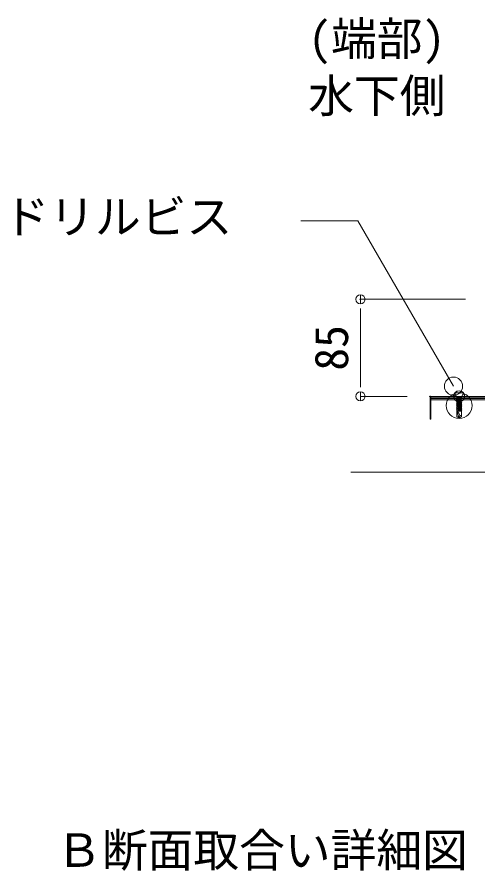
# Model space of a CAD drawing. Units: millimetres, scale not verified. Extents: x -3947 to 3947, y -2774 to 2774.
# Drawn here: x 967 to 1370, y 1312 to 2060 of the extents above; entities that cross this region are included whole.
import ezdxf
from ezdxf.enums import TextEntityAlignment as Align

# ---------------------------------------------------------------- set-up
doc = ezdxf.new("R2010")
doc.units = ezdxf.units.MM
doc.header["$LTSCALE"] = 2
doc.header["$PDMODE"] = 32
doc.header["$PDSIZE"] = 0.4
for name, color, linetype, lineweight in [('0-0_0', 7, 'Continuous', 20), ('0-3_MOJI', 7, 'Continuous', 18), ('0-4_sunpo', 7, 'Continuous', 20), ('0-6_KANAMONO', 4, 'Continuous', 18), ('0-7_KANAMONO_SCREW', 4, 'Continuous', 18)]:
    doc.layers.add(name, color=color, linetype=linetype, lineweight=lineweight)
doc.layers.add('0-2_DEFPOINTS', color=7, linetype='Continuous')
doc.styles.add('ＭＳ ゴシック', font='')
doc.styles.get('ＭＳ ゴシック').set_extended_font_data('MS Gothic')

# ---------------------------------------------------------------- blocks, each defined once
blk = doc.blocks.new('sd-n19')
at = {"layer": '0-7_KANAMONO_SCREW'}
for p, q in [((-3.75, 0), (3.75, 0)), ((-2.4, -0.5), (1.6, 0)), ((-1.9, -1), (2.009, 0)), ((-1.9, 0), (-1.9, -0.372)), ((-2.4, -1.7), (1.9, -0.6)), ((-2.4, -1.7), (2.4, -1.1)), ((-1.9, -2.2), (-2.4, -1.7)), ((-2.4, -2.9), (1.9, -1.8)), ((-2.4, -2.9), (2.4, -2.3)), ((-1.9, -3.4), (-2.4, -2.9)), ((-2.4, -4.1), (1.9, -3)), ((-2.4, -4.1), (2.4, -3.5)), ((-1.9, -4.6), (-2.4, -4.1)), ((-2.4, -5.3), (1.9, -4.2)), ((-2.4, -5.3), (2.4, -4.7)), ((-1.9, -5.8), (-2.4, -5.3)), ((-2.4, -6.5), (1.9, -5.4)), ((-2.4, -6.5), (2.4, -5.9)), ((-1.9, -7), (-2.4, -6.5)), ((-2.4, -7.7), (1.9, -6.6)), ((-2.4, -7.7), (2.4, -7.1)), ((-1.9, -1), (-1.9, -1.572)), ((-1.9, -2.2), (2.4, -1.1)), ((-1.9, -2.2), (-1.9, -2.772)), ((-1.9, -3.4), (2.4, -2.3)), ((-1.9, -3.4), (-1.9, -3.972)), ((-1.9, -4.6), (2.4, -3.5)), ((-1.9, -4.6), (-1.9, -5.172)), ((-1.9, -5.8), (2.4, -4.7)), ((-1.9, -5.8), (-1.9, -6.372)), ((-1.9, -7), (2.4, -5.9)), ((-1.9, -7), (-1.9, -7.572)), ((-1.9, -8.2), (2.4, -7.1)), ((1.9, -0.028), (1.9, -0.6)), ((2.4, -1.1), (1.9, -0.6)), ((1.9, -1.228), (1.9, -1.8)), ((2.4, -2.3), (1.9, -1.8)), ((1.9, -2.428), (1.9, -3)), ((2.4, -3.5), (1.9, -3)), ((1.9, -3.628), (1.9, -4.2)), ((2.4, -4.7), (1.9, -4.2)), ((1.9, -4.828), (1.9, -5.4)), ((2.4, -5.9), (1.9, -5.4)), ((1.9, -6.028), (1.9, -6.6)), ((2.4, -7.1), (1.9, -6.6)), ((1.9, -7.228), (1.9, -7.8)), ((-1.9, -8.2), (-2.4, -7.7)), ((-2.4, -8.9), (1.9, -7.8)), ((-2.4, -8.9), (2.4, -8.3)), ((-1.9, -9.4), (-2.4, -8.9)), ((-2.4, -10.1), (1.9, -9)), ((-2.4, -10.1), (2.4, -9.5)), ((-1.9, -10.6), (-2.4, -10.1)), ((-2.4, -11.3), (1.9, -10.2)), ((-2.4, -11.3), (2.4, -10.7)), ((-1.9, -11.8), (-2.4, -11.3)), ((-2.4, -12.5), (1.9, -11.4)), ((-2.4, -12.5), (2.4, -11.9)), ((-1.9, -13), (-2.4, -12.5)), ((2.15, -13), (-2.15, -13)), ((-2.15, -17.495), (-2.15, -13)), ((-1.9, -8.2), (-1.9, -8.772)), ((-1.9, -9.4), (2.4, -8.3)), ((-1.9, -9.4), (-1.9, -9.972)), ((-1.9, -10.6), (2.4, -9.5)), ((-1.9, -10.6), (-1.9, -11.172)), ((-1.9, -11.8), (2.4, -10.7)), ((-1.9, -11.8), (-1.9, -12.372)), ((-1.9, -13), (2.4, -11.9)), ((0, -19), (2.15, -13)), ((2.4, -8.3), (1.9, -7.8)), ((1.9, -8.428), (1.9, -9)), ((2.4, -9.5), (1.9, -9)), ((1.9, -9.628), (1.9, -10.2)), ((2.4, -10.7), (1.9, -10.2)), ((1.9, -10.828), (1.9, -11.4)), ((2.4, -11.9), (1.9, -11.4)), ((1.9, -12.028), (1.9, -13)), ((2.15, -17.495), (2.15, -13)), ((0, -19), (-2.15, -17.495)), ((0, -19), (-0.635, -16.995)), ((0, -19), (2.15, -17.495))]:
    blk.add_line(p, q, dxfattribs=at)
for points in [[(-1.9, -1), (-2.4, -0.5), (-0.445, 0)], [(0.75, 3.175), (0.75, 2.675), (-0.75, 2.675), (-0.75, 3.175)]]:
    blk.add_lwpolyline(points, dxfattribs=at)
for centre, radius in [((0, -8.096), 11.296), ((0, -8.096), 11.296), ((-0.091, 0.076), 4.75), ((-3.75, 1), 1), ((0.091, 0.076), 4.75), ((3.75, 1), 1)]:
    blk.add_circle(centre, radius, dxfattribs=at)
for centre, radius, start, end in [((4.694, -17.742), 5.381, 118.2142, 172.01632), ((-1.206, -17.809), 0.995, 54.94761, 161.58289)]:
    blk.add_arc(centre, radius, start, end, dxfattribs=at)
blk = doc.blocks.new('_Dot')
at = {"layer": '0-0_0'}
for p, q in [((-0.5, 0), (-1, 0)), ((0.25, 0), (-0.25, 0))]:
    blk.add_line(p, q, dxfattribs=at)
blk.add_circle((0, 0), 0.25, dxfattribs=at)
blk = doc.blocks.new('D18')
at = {"layer": '0-2_DEFPOINTS'}
for p in [(5463.864, 4765.725), (5575.7, 4765.725), (5524.7, 4680.725)]:
    blk.add_point(p, dxfattribs=at)
at = {"layer": '0-4_sunpo'}
for p, q in [((5555.7, 4765.725), (5463.864, 4765.725)), ((5463.864, 4696.725), (5463.864, 4749.725)), ((5504.7, 4680.725), (5463.864, 4680.725))]:
    blk.add_line(p, q, dxfattribs=at)
at = {"layer": '0-4_sunpo', "xscale": 16, "yscale": 16}
for p, rotation in [((5463.864, 4765.725), 90), ((5463.864, 4680.725), 270)]:
    blk.add_blockref('_Dot', p, dxfattribs=dict(at, rotation=rotation))
at = {"layer": '0-4_sunpo', "style": 'ＭＳ ゴシック'}
blk.add_text('85', height=29.33, rotation=90, dxfattribs=at).set_placement((5461.864, 4703.225), align=Align.BOTTOM_LEFT)

msp = doc.modelspace()

# ---------------------------------------------------------------- linework, layer by layer
at = {"layer": '0-3_MOJI'}
for p, q in [((1265.393, 1881.29), (1215.393, 1881.29)), ((1349.044, 1736.401), (1265.393, 1881.29))]:
    msp.add_line(p, q, dxfattribs=at)
msp.add_circle((1349.044, 1736.401), 8, dxfattribs=at)
at = {"layer": '0-6_KANAMONO'}
msp.add_line((2059.299, 1661.271), (1259.299, 1661.271), dxfattribs=at)
msp.add_lwpolyline([(1328.499, 1727.497), (1379.499, 1727.497), (1379.499, 1812.497), (1440.499, 1812.497), (1440.499, 1811.697), (1380.299, 1811.697), (1380.299, 1726.697), (1329.299, 1726.697), (1329.299, 1707.497), (1328.499, 1707.497)], close=True, dxfattribs=at)
msp.add_lwpolyline([(1399.299, 1751.997), (1399.299, 1725.697), (1329.299, 1725.697), (1329.299, 1724.497), (1400.499, 1724.497), (1400.499, 1751.997), (1401.799, 1753.297)], dxfattribs=at)

# ---------------------------------------------------------------- block references
at = {"layer": '0-4_sunpo'}
msp.add_blockref('D18', (-4196.2, -2953.229), dxfattribs=at)
at = {"layer": '0-7_KANAMONO_SCREW', "xscale": -1}
msp.add_blockref('sd-n19', (1353.999, 1727.497), dxfattribs=at)

# ---------------------------------------------------------------- texts
at = {"layer": '0-3_MOJI', "style": 'ＭＳ ゴシック'}
for s, p in [('(端部)', (1221.994, 2017.215)), ('水下側', (1221.994, 1967.215)), ('ドリルビス', (955.494, 1861.29)), ('Ｂ断面取合い詳細図', (1001.503, 1306.833))]:
    msp.add_text(s, height=29.33, dxfattribs=at).set_placement(p, align=Align.BOTTOM_LEFT)

doc.saveas('drawing.dxf')
